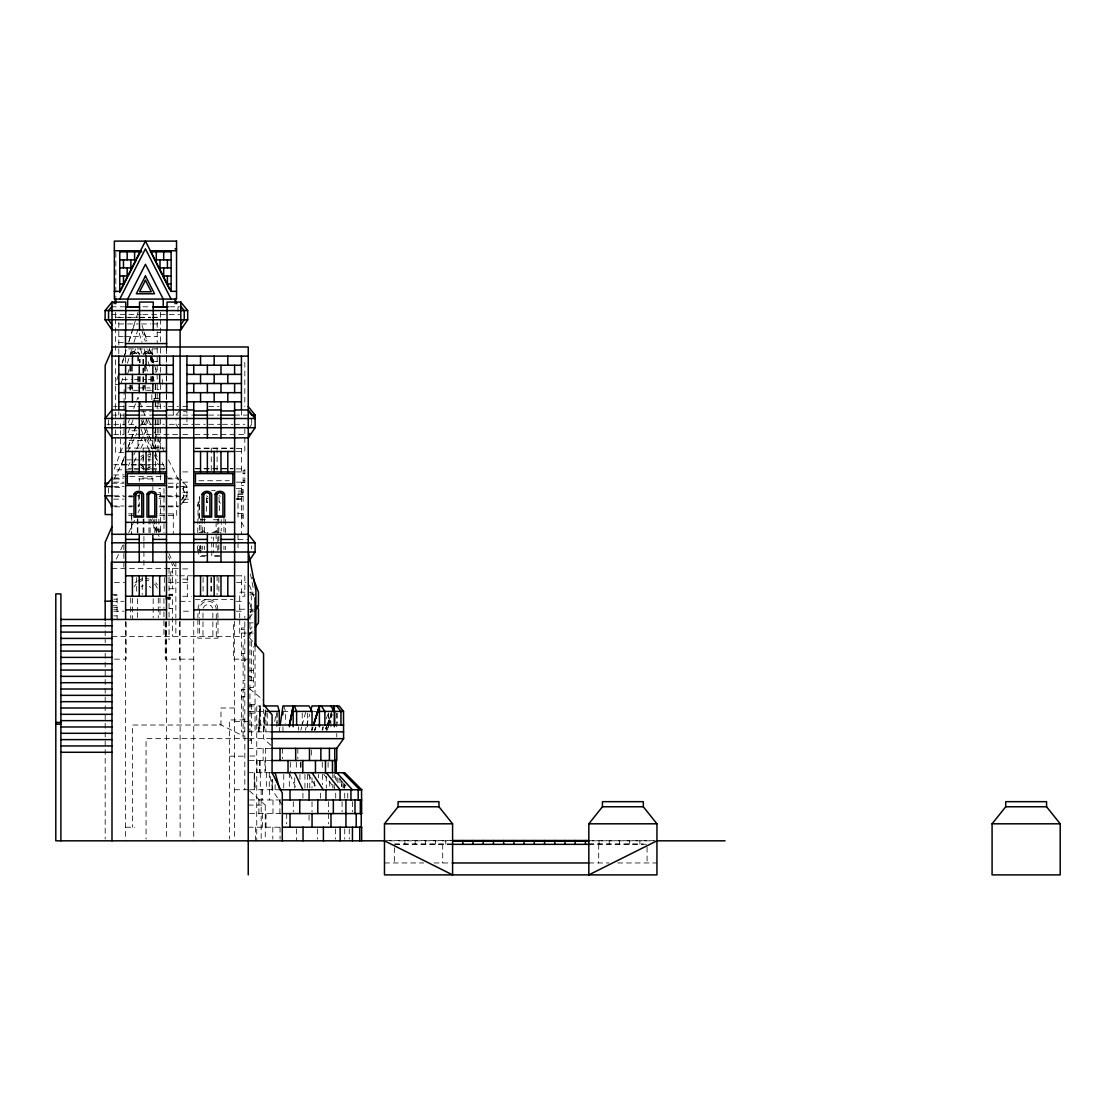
<?xml version="1.0" encoding="UTF-8"?>
<svg xmlns="http://www.w3.org/2000/svg" width="1116" height="1116" viewBox="0 0 1116 1116"><rect width="100%" height="100%" fill="white"/><g stroke="black" fill="none" stroke-linecap="round" stroke-linejoin="round"><path stroke-width="0.75" stroke-dasharray="5 3.75" d="M120.5 452.65L120.584 430.511M120.584 428.809L120.612 420.3M120.626 418.584L120.64 411.776M123.974 433.998L124.016 420.355M124.029 418.64L124.057 411.818M124.057 410.116L124.071 404.996M124.085 403.295L124.141 387.936M258.745 731.845L259.889 708.255L258.94 731.845M258.452 731.845L259.791 705.94L259.791 731.845M263.85 731.845L265.343 712.845M263.376 731.845L265.343 709.943L263.557 731.845M274.801 721.48L275.973 712.845M279.181 731.845L279.879 726.99M300.804 730.227L301.683 726.99M302.115 725.358L305.617 712.413M305.282 730.227L306.175 726.99M306.621 725.358L309.774 714.031M312.968 727.13L311.852 730.296L312.731 726.99M118.31 375.213L115.394 384.532L119.398 384.532M122.062 363.202L126.694 348.429M128.661 342.138L135.943 318.897M137.993 312.327L136.445 317.697L125.215 317.697M122.425 362.505L123.457 359.199M123.974 357.538L126.568 349.28M129.121 341.105L132.051 331.745M132.539 330.183L134.492 323.947M121.142 383.248L123.346 376.204M127.391 363.3L131.939 348.778M133.962 342.333L137.993 329.429L142.039 342.333M127.475 374.418L129.986 366.425M133.99 353.619L135.496 348.82M315.912 726.99L314.824 730.227L315.702 727.213M182.578 498.726L183.554 495.825M182.578 499.577L183.554 496.676L183.554 486.618L180.108 483.214M314.572 730.269L315.633 727.13M322.078 730.227L323.249 726.99M326.207 718.885L328.578 712.413M128.242 422.811L129.456 419.616M133.725 408.442L137.993 397.254L148.833 425.642M114.223 469.083L124.378 442.48M128.089 432.757L133.167 419.449M124.42 456.667L121.365 464.94L129.679 464.94M128.103 447.042L136.682 424.54L128.228 446.93M121.365 464.94L123.29 459.876L132.497 459.876M327.518 723.977L325.063 730.296L326.263 726.99M328.118 722.401L331.703 712.971M326.876 725.358L331.843 712.413M327.379 726.99L326.109 730.227L328.495 723.977M328.006 725.358L332.163 714.603L329.108 722.401M327.127 730.227L328.411 726.99M329.039 725.358L332.233 717.267M116.357 559.074L119.984 551.332M120.709 549.783L122.886 545.138M128.689 532.75L135.329 518.577M138.119 512.621L139.626 509.412M113.706 479.81L124.42 458.369M127.782 451.645L136.947 433.301M140.644 425.935L143.769 419.658M128.396 465.651L129.93 462.582M133.767 454.896L136.068 450.292M136.836 448.758L142.988 436.468M143.755 434.933L146.056 430.33L148.358 434.933M133.864 462.317L136.905 456.221M140.728 448.604L145.289 439.467M198.983 532.89L203.517 530.811L208.05 532.89M211.984 532.89L216.532 530.811L221.066 532.89M180.973 500.484L183.554 496.676L187 496.676L187 486.618L181.099 479.322M180.973 504.711L187 495.825L180.108 495.825M182.689 503.023L187 496.676M249.091 428.112L251.672 424.303M250.137 612.531L252.035 610.006M249.259 618.083L252.314 613.995M250.137 629.563L252.035 627.039M249.259 635.116L252.314 631.028M175.993 415.096L179.439 410.827M199.429 502.033L197.964 504.265A5.343 5.343 0 0 0 197.588 506.204M199.485 496.453L198.746 520.809M200.824 532.89L203.517 531.886L206.209 532.89M213.84 532.89L216.532 531.886L219.21 532.89M154.901 372.046L156.533 371.963L155.11 367.429M111.391 306.802L127.67 306.802M142.904 306.802L151.371 306.802M169.73 306.802L179.509 306.802M111.391 314.531L141.216 314.531M142.904 314.531L179.509 314.531M115.394 317.265L123.611 317.265M125.215 317.265L137.993 317.265M139.542 317.265L150.772 317.265M152.376 317.265L160.606 317.265M123.611 317.697L118.798 317.265M139.542 317.697L150.772 317.697M152.376 317.697L157.189 317.265M118.798 323.947L138.398 323.947M141.495 323.947L150.911 323.947M152.487 323.947L159.142 323.947M157.189 332.484L160.606 332.484M118.798 336.418L123.192 336.418M124.657 336.418L142.304 336.418M145.401 336.418L157.189 336.418M118.798 342.654L123.485 342.654M128.563 348.903L146.21 348.903M157.189 348.903L149.307 348.903L150.772 353.577M153.213 361.375L157.189 361.375M122.342 379.426L132.776 379.426M134.52 379.426L146.684 379.426M148.428 379.426L153.645 379.426M127.601 387.936L136.264 387.936M137.993 387.936L150.102 387.936M157.189 389.637L158.891 389.637M138.426 390.293L131.618 390.293L131.618 385.132M151.441 390.293L144.634 390.293L144.634 385.132M158.891 398.51L152.432 398.51L152.432 400.309L158.891 400.309M113.679 406.573L117.054 406.573M118.742 406.573L123.792 406.573M128.912 406.573L164.917 406.573M168.321 406.573L178.434 406.573M182.871 406.573L191.478 406.573M208.678 406.573L218.987 406.573M140.909 411.692L151.204 411.692M183.526 411.692L186.93 411.692L186.93 424.303M111.991 415.096L123.918 415.096M140.658 415.096L152.46 415.096M168.195 415.096L178.407 415.096M182.871 415.096L193.194 415.096M208.678 415.096L219.28 415.096M234.611 415.096L248.24 415.096M106.885 424.303L110.289 424.303M113.679 424.303L125.48 424.303M128.856 424.303L137.282 424.303M140.658 424.303L152.46 424.303M154.148 424.303L164.261 424.303M169.325 424.303L179.439 424.303M182.871 424.303L193.194 424.303M194.909 424.303L205.232 424.303M208.678 424.303L220.717 424.303M222.433 424.303L232.756 424.303M234.472 424.303L244.795 424.303M131.869 430.734L140.142 430.734M113.679 434.445L123.918 434.445M128.856 434.445L178.407 434.445M182.871 434.445L191.478 434.445M194.909 434.445L244.822 434.445M129.01 440.443L145.289 440.443M158.891 447.307L152.432 447.307L152.432 438.602M125.62 448.074L165.029 448.074M195.202 448.074L234.611 448.074M195.439 448.437L232.909 448.437M236.313 448.437L244.822 448.437M236.313 451.478L244.822 451.478L244.822 436.928M123.82 452.65L115.394 452.65L115.394 355.209M134.073 459.876L143.49 459.876L143.49 453.403M148.093 459.876L151.162 459.876M113.706 464.702L151.051 464.702M151.846 464.702L157.356 464.702M158.793 464.702L163.996 464.702L163.996 469.808L113.706 469.808M131.339 464.94L136.333 464.94M137.993 464.94L142.988 464.94M144.648 464.94L151.302 464.94M128.535 468.511L131.465 468.511M134.129 468.511L165.029 468.511M195.202 468.511L233.146 468.511M195.439 468.873L232.812 468.873M236.313 468.873L244.822 468.873L244.822 485.544L241.419 485.544M244.822 470.575L243.121 470.575L243.121 483.842L244.822 483.842M182.717 471.915L190.585 471.915M236.313 471.915L244.822 471.915M243.121 473.616L244.822 473.616M113.734 474.928L124.127 474.928M123.025 476.392L128.145 476.392M129.847 476.392L167.386 476.392M113.706 478.094L123.918 478.094M166.493 478.094L178.407 478.094M114.753 478.945L123.36 478.945M138.83 478.945L152.599 478.945M168.07 478.945L178.393 478.945M198.899 480.731L229.352 480.731M243.121 480.787L244.822 480.787M113.706 482.14L123.918 482.14M182.717 482.14L190.585 482.14M236.313 482.14L244.822 482.14M244.822 482.489L241.419 482.489L241.419 534.299M111.991 483.214L123.918 483.214M168.167 483.214L178.407 483.214M113.706 486.618L123.918 486.618M168.195 486.618L178.407 486.618M180.108 486.618L187 486.618M114.753 487.469L123.36 487.469M168.07 487.469L178.393 487.469M183.554 487.469L187 487.469L183.066 482.6M158.877 488.543L160.606 488.543M236.313 488.668L244.822 488.668M241.419 489.352L243.121 489.352L243.121 518.745L241.419 518.745M243.121 491.054L238.015 491.054L238.015 517.043L243.121 517.043M182.717 492.226L190.585 492.226M158.877 492.728L160.592 492.728L160.648 534.299M241.419 492.853L243.121 492.853M238.015 493.119L243.121 493.105M155.473 494.444L160.592 494.444M238.015 494.569L243.121 494.569M113.706 495.825L123.918 495.825M129.024 495.825L132.427 495.825M134.129 495.825L139.249 495.825M159.686 495.825L164.791 495.825M166.493 495.825L178.407 495.825M114.753 496.676L125.076 496.676M128.521 496.676L131.953 496.676M159.476 496.676L164.638 496.676M168.07 496.676L180.108 496.676M238.015 496.634L243.121 496.606M129.024 496.829L135.845 496.829M159.686 496.829L166.493 496.829M158.877 498.685L160.592 498.685M236.313 498.894L244.822 498.894M113.706 499.159L123.918 499.159M183.526 499.159L190.334 499.159M236.313 499.159L244.822 499.159M182.717 502.437L190.585 502.437M111.991 505.98L123.918 505.98M129.024 505.98L139.249 505.98L139.249 491.347M159.686 505.98L164.791 505.98M168.195 505.98L178.407 505.98M114.753 506.831L123.36 506.831M128.521 506.831L131.953 506.831M159.476 506.831L166.354 506.831M168.07 506.831L178.393 506.831M238.015 513.527L243.121 513.527M128.535 513.862L135.845 513.862M159.686 513.862L165.029 513.862M168.195 513.862L176.705 513.862M241.419 515.243L243.121 515.243M128.689 515.564L136.347 515.564M159.686 515.564L164.791 515.564M168.195 515.564L176.705 515.564L176.705 483.214M200.448 519.735L206.586 519.735M213.463 519.735L219.587 519.735M160.592 530.03L153.771 530.03L153.771 524.827M158.877 531.732L160.592 531.732M238.015 539.405L248.24 539.405M206.586 555.489L200.448 555.489L200.448 550.495M219.587 555.489L213.463 555.489L213.463 550.495M205.107 556.563L198.746 556.563L198.746 545.18M219.699 556.563L211.761 556.563L211.761 537.061M111.991 568.351L179.257 568.351M182.717 568.895L190.585 568.895M172.45 571.769L170.748 571.769L170.748 585.384L172.45 585.384M168.111 575.8L177.821 575.8M179.439 575.8L193.626 575.8M236.313 575.8L244.822 575.8L244.822 596.237L241.419 596.237L241.419 575.8M182.717 579.106L190.585 579.106M114.46 582.482L124.587 582.482M168.418 582.482L178.546 582.482M182.717 582.482L190.585 582.482M236.536 582.482L245.98 582.482M169.046 588.788L175.854 588.788M244.822 592.191L239.717 592.191L239.717 617.748M249.942 592.191L253.346 592.191M169.046 594.242L172.45 594.242L172.45 636.469M111.991 594.41L117.11 594.41L117.11 619.45M169.046 594.786L172.45 594.786M249.747 594.828L255.829 594.828L249.747 592.722M113.706 595.609L117.11 595.609M169.046 595.679L172.45 595.679M182.592 596.237L191.38 596.237M165.642 597.646L172.45 597.646M165.642 598.19L172.45 598.19M113.706 599.18L117.11 599.18M165.642 599.097L172.45 599.097M195.3 599.641L232.951 599.641M111.991 601.315L123.918 601.315M180.108 601.315L190.334 601.315M236.313 601.315L244.822 601.315M111.991 605.737L117.11 605.737M113.706 607.523L117.11 607.523M239.717 609.224L244.822 609.224M249.942 609.224L253.346 609.224M113.706 609.308L117.11 609.308M113.706 611.205L123.918 611.205M183.526 611.205L190.334 611.205M236.313 611.205L244.822 611.205M249.747 611.861L252.788 611.861M113.706 615.865L117.11 615.865M248.24 622.854L253.346 622.854M244.822 627.959L241.419 627.959L241.419 660.309L246.524 660.309M241.419 629.661L244.822 629.661M241.419 633.065L246.524 633.065M248.24 633.065L253.346 633.065M111.991 636.469L244.822 636.469M241.419 653.502L244.822 653.502M114.46 659.151L126.164 659.151L126.164 621.682M193.738 659.151L165.266 659.151L165.266 622.561M247.557 659.151L233.384 659.151L233.384 622.561M249.942 670.535L253.346 670.535M244.822 680.481L243.121 680.481L243.121 702.285L244.822 702.285M249.942 680.746L253.346 680.746M249.942 687.568L253.346 687.568L253.346 646.694M244.822 689.66L241.419 689.66L241.419 731.845L244.822 731.845M241.419 689.814L244.822 689.814M241.419 696.9L244.822 696.9M249.942 704.601L256.75 704.601L256.75 840.822M249.091 705.94L260.516 705.94M234.611 708.004L220.982 708.004L220.982 725.023L132.427 725.023L132.427 827.207M249.091 711.408L265.664 711.408M282.822 711.408L290.411 711.408M313.373 711.408L316.805 711.408M249.942 713.124L256.75 713.124M244.822 719.932L229.505 719.932L229.505 839.106M234.611 721.62L248.24 721.62M248.24 725.023L271.439 725.023M248.24 731.845L271.09 731.845M248.24 738.653L146.056 738.653L146.056 839.092M249.091 738.653L269.933 738.653M248.24 740.229L251.644 740.229L249.37 739.085M248.24 748.348L271.09 748.348M249.942 756.076L256.75 755.951M229.505 756.188L244.822 756.188M249.091 760.526L271.69 760.526M248.24 772.704L271.09 772.704M234.611 789.737L248.24 789.737M249.663 789.737L281.609 789.737M249.663 799.963L283.311 799.963M248.24 805.068L265.259 805.068L265.259 839.12M249.663 813.578L283.311 813.578M125.62 827.207L134.701 827.207M248.24 827.207L283.311 827.207M386.178 840.627L452.594 840.627M588.83 840.725L656.947 840.725M389.582 840.822L450.878 840.822M592.233 840.822L653.53 840.822M394.687 844.031L452.594 844.031M588.83 844.031L643.318 844.031M394.687 844.24L452.594 844.24M588.83 844.128L647.071 844.24L647.071 862.961M384.476 862.961L423.703 862.961M434.068 862.961L452.594 862.961M588.83 862.961L609.071 862.961M617.706 862.961L656.947 862.961M249.747 609.755L255.829 611.861M219.085 495.518L220.382 496.299M248.24 675.64L251.644 677.342M219.294 724.047L243.121 735.96M206.558 495.741L207.827 496.773M249.51 688.628L263.557 700.332M270.853 745.223L263.557 738.653L263.557 709.051M249.454 790.839L265.259 805.068M219.001 496.927L219.587 513.067M218.959 501.628L220.396 503.344M249.328 637.696L252.607 641.337M339.627 778.787L342.877 782.442M343.965 783.655L346.127 786.096M323.598 774.03L334.702 788.426M178.574 428.112L175.993 424.303L175.993 419.7M282.292 805.068L272.081 789.737L272.081 779.317M308.239 774.127L316.944 788.315M241.419 522.037L245.199 528.845M148.344 419.658L150.702 424.387M154.51 431.99L164.331 451.645M168.474 459.931L178.574 480.117M182.606 488.208L187.181 497.345M149.126 436.468L155.277 448.758M162.183 462.582L164.484 467.185M146.824 439.467L151.385 448.604M155.194 456.221L157.482 460.796M152.557 518.647L159.351 533.155M168.962 553.662L175.854 568.351M151.065 519.47L159.016 536.433M168.404 556.466L169.772 559.367M171.669 563.427L172.743 565.728M289.993 774.295L295.391 786.947M142.82 419.435L157.788 458.676M141.23 420.062L152.585 449.804M154.552 454.951L158.263 464.702M141.118 429.311L148.372 448.548M149.042 450.069L150.841 455.021M249.44 585.189L253.639 596.404M206.488 497.583L206.586 513.067M142.095 325.44L147.27 341.928M149.293 348.401L157.007 373.037M143.936 331.745L146.866 341.105M152.236 358.264L154.636 365.922M141.844 330.322L145.303 341.356M147.772 349.238L151.72 361.849M144.048 348.778L145.568 353.619M148.093 361.682L150.618 369.745M152.641 376.204L154.845 383.248M140.504 348.82L141.997 353.619M146.001 366.425L148.01 372.814M283.869 705.94L285.487 711.408L285.487 723.321M249.593 602.291L251.295 609.852L251.295 596.237M273.001 789.737L269.277 772.704L269.277 789.737M250.5 574.015L251.798 580.78M252.132 582.468L253.095 587.546M260.042 705.94L260.684 711.408M254.295 772.704L254.295 789.737L254.267 772.704L255.341 789.737M639.914 840.627L639.914 844.226M629.689 840.627L629.689 844.226M619.478 840.627L619.478 844.226M609.252 840.627L609.252 844.226M599.041 840.627L599.041 844.226M598.706 844.24L598.706 862.961M445.772 840.627L445.772 844.24M442.717 844.24L442.717 862.961M435.561 840.627L435.561 844.24M425.335 840.627L425.335 844.24M415.124 840.627L415.124 844.24M404.899 840.627L404.899 844.24M394.353 847.644L394.353 862.961M352.377 801.665L352.377 811.876M349.266 828.909L349.266 839.12M347.718 793.141L347.718 798.261M344.732 784.632L344.732 788.035M344.732 793.141L344.732 798.261M344.732 828.909L344.732 839.12M344.537 784.632L344.537 788.035M343.965 784.632L343.965 788.035M343.003 782.93L343.017 788.035M342.082 801.665L342.082 811.876M340.003 777.824L340.003 784.632M337.953 777.824L337.953 782.93M337.241 713.11L337.241 723.321M336.683 713.11L336.781 730.143M336.781 733.547L336.781 736.951M336.781 777.824L336.781 781.228M335.707 793.141L335.707 798.261M335.539 776.122L335.539 779.526M335.553 828.909L335.553 839.12M334.2 774.42L334.2 777.824M334.2 784.632L334.2 788.035M332.791 774.42L332.791 777.824M332.791 784.632L332.791 788.035M330.908 713.11L330.936 730.143M329.708 781.228L329.708 788.035M328.467 713.11L328.648 723.321M328.467 801.665L328.467 811.876M328.509 813.578L328.509 823.803M328.411 713.11L328.411 730.143M328.104 762.27L328.104 769.231M326.277 776.122L326.291 788.035M322.915 726.725L322.915 730.143M322.58 774.42L322.58 784.632M322.273 762.27L322.273 769.231M320.599 793.141L320.599 798.261M318.576 774.42L318.576 777.824M317.642 828.909L317.642 839.12M314.293 781.228L314.293 788.035M312.02 726.725L312.02 730.143M312.02 777.824L312.02 788.035M312.02 801.665L312.02 811.876M311.308 750.078L311.308 758.782M309.746 774.42L309.746 788.035M309.062 815.28L309.062 823.803M307.36 713.11L307.36 730.143M307.374 774.42L307.374 788.035M304.947 774.42L304.947 788.035M302.924 793.141L302.924 798.261M302.227 713.11L302.227 723.321M300.971 762.27L300.971 769.231M300.692 762.27L300.692 769.231M299.939 774.42L299.939 779.526M298.391 726.725L298.391 730.143M297.832 748.348L297.832 758.782M296.396 828.909L296.396 840.822M296.326 762.27L296.326 769.231M294.722 777.824L294.694 788.035M293.299 801.665L293.299 811.876M290.313 762.27L290.313 772.704M289.323 772.704L289.323 788.035M286.686 813.578L286.686 823.803M283.757 774.42L283.757 788.035M282.962 726.725L282.962 731.845M282.418 748.348L282.418 758.782M279.893 799.963L279.893 813.578M280.06 827.207L280.06 839.12M277.061 711.408L277.061 723.321M276.921 713.11L276.921 730.143M275.136 784.632L275.136 789.737M272.988 799.963L272.988 813.578M272.82 827.207L272.82 839.12M272.234 779.526L272.234 789.737M269.5 789.737L269.5 799.963M267.24 713.11L267.24 725.023M266.319 772.704L266.319 789.737M265.999 813.578L265.999 827.207M265.887 711.408L265.887 731.845M265.664 748.348L265.664 772.704M264.938 760.526L264.938 772.704M263.139 748.348L263.139 760.526M262.469 789.737L262.469 799.963M262.469 813.578L262.469 827.207M261.172 789.737L261.172 840.822M260.586 711.408L260.586 725.023M260.321 772.704L260.321 789.737M260.181 760.526L260.181 772.704M259.582 711.408L259.582 725.023M259.442 760.526L259.442 772.704M258.912 799.963L258.912 813.578M256.987 760.526L256.987 772.704M255.536 827.207L255.536 840.822M255.048 646.471L255.048 731.845M251.672 418.5L251.672 427.707M251.672 545.877L251.672 548.946M251.644 641.56L251.644 680.746M251.644 704.433L251.644 743.633M249.942 614.567L249.942 647.587M249.942 649.638L249.942 682.657M249.942 685.029L249.942 731.845M244.822 362.212L244.822 406.573M244.822 428.711L244.822 435.282M244.822 616.283L244.822 618.069M244.822 621.849L244.822 789.737M243.121 644.992L243.121 675.64M243.121 706.163L243.121 738.527M241.419 410.953L241.419 415.096M241.419 448.437L241.419 471.915M239.717 619.45L239.717 636.469M238.015 534.299L238.015 541.107M238.015 542.808L238.015 549.63M234.611 621.403L234.611 839.12M225.655 519.359L225.655 532.82M225.655 546.282L225.655 549.644M223.953 518.256L223.953 532.179M223.953 546.101L223.953 549.588M221.219 519.456L221.219 531.063M218.848 518.494L218.848 549.602M218.848 577.502L218.848 594.535M217.815 519.484L217.815 551.22M217.983 617.832L217.648 606.867A10.058 10.058 0 0 0 210.533 599.752L205.33 599.752A10.058 10.058 0 0 0 198.216 606.867L197.881 617.832M217.983 619.533L217.983 638.185L197.881 638.185L197.881 619.533M217.09 448.074L217.09 470.213M217.09 575.8L217.09 594.535M216.281 636.469L216.281 609.476A8.342 8.342 0 0 0 207.925 601.133A8.342 8.342 0 0 0 199.583 609.476L199.583 617.915M216.113 521.828L216.113 532.206M216.113 533.922L216.113 540.841M216.113 542.571L216.113 549.49M213.463 537.159L213.463 540.493M213.463 542.153L213.463 548.821M212.863 613.047L212.863 636.469M211.259 448.074L211.259 471.915M211.259 577.502L211.259 594.535M210.966 577.502L210.966 596.237M204.549 518.494L204.549 532.318M204.549 546.143L204.549 549.602M203.084 577.502L203.084 596.237M202.986 613.047L202.986 636.469M202.707 518.368L202.707 532.206M202.707 546.031L202.707 549.49M200.992 518.354L200.992 523.543M200.992 525.273L200.992 532.192M200.992 546.031L200.992 551.22M200.448 545.487L200.448 548.821M199.429 504.32L199.429 523.474M199.429 525.217L199.429 532.179M199.429 546.101L199.429 551.332M199.583 619.603L199.583 636.469M197.727 532.82L198.188 500.707A13.978 13.978 0 0 1 199.597 497.331M197.588 546.031L197.727 551.332M193.738 621.403L193.738 840.822M187.321 575.8L187.321 596.237M180.108 621.431L180.108 839.092M179.439 621.682L179.564 659.151M178.016 306.802L178.016 311.448M175.854 561.543L175.854 617.748M175.854 619.45L175.854 636.469M173.301 410.953L173.301 415.096M173.301 513.862L173.301 534.299M172.45 568.351L172.45 588.788M169.046 568.351L169.046 639.886M166.633 345.262L166.633 353.786M166.633 355.39L166.633 362.295M166.633 375.925L166.633 381.03M166.633 394.213L166.633 400.393M166.493 348.638L166.493 362.295M166.493 375.925L166.493 381.03M166.493 394.213L166.493 400.393M166.493 621.431L166.493 839.092M165.949 622.561L165.949 659.151M165.642 621.696L165.642 636.469M164.345 577.502L164.345 594.535M163.996 488.543L163.996 532.82M163.94 598.413L163.94 608.541M163.94 611.833L163.94 636.469M162.308 379.426L162.308 384.532M160.606 312.327L160.606 317.488M160.606 319.204L160.606 341.552M160.606 348.122L160.606 355.083M160.606 367.248L160.606 372.493M160.606 384.532L160.606 389.763M160.606 403.699L160.606 408.93M160.606 419.309L160.606 449.023M160.606 474.928L160.606 481.735M159.993 598.05L159.993 607.927M159.993 609.573L159.993 617.804M158.891 400.198L158.891 409.014M158.891 419.379L158.891 450.711M158.877 519.205L158.877 536.224M158.291 598.134L158.291 617.804M157.189 322.398L157.189 330.936M157.189 331.745L157.189 342.654M157.189 348.025L157.189 381.421M157.189 384.532L157.189 403.657M157.189 404.913L157.189 408.875M157.189 419.309L157.189 452.343M156.268 518.968L156.268 534.299M155.487 384.532L155.487 399.863M155.487 401.565L155.487 408.372M155.487 420.3L155.487 425.405M155.487 427.107L155.487 449.246M155.487 452.65L155.487 473.337M155.25 384.532L155.25 400.1M155.25 401.83L155.25 408.749M155.25 419.142L155.25 434.71M155.25 436.44L155.25 448.548M154.817 518.968L154.817 534.299M154.134 398.51L154.134 400.309M154.134 438.602L154.134 447.307M153.143 359.296L153.143 362.742M153.143 376.51L153.143 381.672M153.185 598.734L153.185 617.72M152.864 481.512L152.864 478.094L139.249 478.094L139.249 481.512M152.864 486.618L152.864 489.687M152.46 359.296L152.46 362.742M152.46 376.51L152.46 381.672M152.083 349.266L152.083 362.644M151.846 394.687L151.846 399.765M151.441 355.892L151.441 362.77M151.441 376.524L151.441 381.686M150.758 355.892L150.758 362.77M150.758 376.524L150.758 381.686M150.144 518.968L150.144 534.299M148.972 448.074L148.972 468.511M148.972 518.968L148.972 532.597M146.056 420.174L146.056 425.252M145.303 366.201L145.303 373.093M145.303 385.132L145.303 390.293M144.634 366.201L144.634 373.093M143.922 518.968L143.922 541.107M143.922 542.808L143.922 568.351M143.601 359.296L143.601 390.265M143.141 448.074L143.141 468.511M143.141 518.968L143.141 532.597M142.918 359.296L142.918 390.265M142.22 575.8L142.22 594.535M140.128 359.296L140.128 362.742M140.128 376.51L140.128 381.672M139.444 359.296L139.444 362.742M139.444 376.51L139.444 381.672M139.249 484.832L139.249 489.715M138.83 495.448L138.83 506.831M138.426 355.892L138.426 362.77M138.426 376.524L138.426 381.686M137.993 440.443L137.993 448.548M137.882 518.968L137.882 534.299M137.742 355.892L137.742 362.77M137.742 376.524L137.742 381.686M137.519 598.734L137.519 610.815M137.519 612.545L137.519 617.72M137.296 518.968L137.296 532.597M136.682 577.502L136.682 594.535M132.302 366.201L132.302 373.093M132.302 385.132L132.302 390.293M132.413 598.134L132.413 619.45M131.758 515.564L131.758 534.299M131.618 366.201L131.618 373.093M131.465 513.862L131.465 534.299M130.6 366.188L130.6 373.065M130.6 385.104L130.6 390.265M130.712 598.05L130.712 617.804M129.916 366.188L129.916 373.065M129.916 385.104L129.916 390.265M125.48 348.638L125.62 363.035M125.48 376.971L125.62 380.709M125.62 394.213L125.48 400.393M125.62 621.431L125.62 840.822M123.862 544.734L123.862 568.351M118.798 322.398L118.798 354.86M118.812 411.692L118.812 415.096M115.827 252.3L115.827 297.344M115.394 312.327L115.394 317.488M115.394 318.995L115.394 353.591M108.559 420.035L108.559 426.173M108.559 488.152L108.559 494.29M105.183 622.017L105.183 642.858M105.183 653.279L105.183 839.092M130.154 354.414A4.757 4.757 0 0 1 139.207 354.414M143.169 354.414A4.757 4.757 0 0 1 152.222 354.414M145.01 354.414A3.069 3.069 0 0 1 150.381 354.414M131.995 354.414A3.069 3.069 0 0 1 137.366 354.414M206.474 498.699A16.559 16.559 0 0 1 207.925 498.503M207.757 502.033A8.244 8.244 0 0 0 206.6 502.34A8.244 8.244 0 0 1 207.771 502.074M206.334 501.126A11.23 11.23 0 0 1 207.841 500.805M130.837 354.414A4.757 4.757 0 0 1 139.891 354.414M143.852 354.414A4.757 4.757 0 0 1 152.906 354.414M132.678 354.414A3.069 3.069 0 0 1 138.049 354.414M145.694 354.414A3.069 3.069 0 0 1 151.065 354.414M203.182 608.206A4.91 4.91 0 0 1 212.668 608.206M150.813 468.636A7.84 7.84 0 0 1 148.051 469.655M143.713 469.139A7.84 7.84 0 0 1 140.937 467.144M140.853 456.793A7.84 7.84 0 0 1 143.601 454.756M147.94 454.184A7.84 7.84 0 0 1 150.716 455.147M150.562 466.739A6.124 6.124 0 0 1 147.772 467.967M143.699 467.227A6.124 6.124 0 0 1 140.895 463.684M140.867 460.252A6.124 6.124 0 0 1 143.615 456.667M147.689 455.858A6.124 6.124 0 0 1 150.786 457.295M211.691 490.343A13.978 13.978 0 0 1 215.318 490.817M206.669 499.298A7.114 7.114 0 0 1 208.148 498.168M134.98 582.859A14.661 14.661 0 0 1 136.947 581.213M138.021 580.529A14.661 14.661 0 0 1 144.076 578.618M145.359 578.562A14.661 14.661 0 0 1 149.153 579.065M155.724 582.859A14.661 14.661 0 0 1 157.37 584.812M141.453 586.472A7.784 7.784 0 0 1 143.336 585.691M149.251 586.472A7.784 7.784 0 0 1 150.855 587.714M134.143 586.751A12.946 12.946 0 0 1 136.194 584.073M138.886 582.008A12.946 12.946 0 0 1 141.997 580.725M145.359 580.278A12.946 12.946 0 0 1 148.707 580.725M154.51 584.073A12.946 12.946 0 0 1 157.858 589.876M172.45 608.499L169.046 608.499L172.45 608.541M341.691 786.334L341.691 781.228L341.691 786.334"/><path stroke-width="1.5" d="M280.116 725.358L282.962 705.94L309.034 705.94L312.034 711.408L312.034 725.023M289.379 726.781L292.908 708.255L289.714 724.117M289.281 725.358L293.173 705.94L293.173 726.725M310.666 710.794L312.02 705.94L330.643 705.94L334.647 711.408L334.633 725.023M313.457 725.553L318.813 708.255L313.777 724.117M313.247 725.358L319.413 705.94L319.413 726.725M181.782 327.044L180.792 329.945L111.991 329.945L105.113 319.79L105.113 310.583L111.991 302.073L125.759 302.073L125.759 329.945M248.24 406.573L255.118 415.096L255.118 427.707L105.113 427.707L111.991 437.863L248.24 437.863L249.705 433.51M114.055 303.719L115.827 299.074L115.827 303.719M332.47 710.794L334.34 705.94L334.34 726.725M111.991 349.699L105.183 365.323L105.183 514.56L111.991 514.56M111.991 526.585L105.183 542.195L105.183 620.287M127.503 277.284L119.775 292.42L119.775 250.751M137.087 258.521L139.835 253.165M119.775 299.074L145.443 248.84L171.111 299.074M180.792 324.868L184.238 319.79L184.238 310.583L180.792 306.328M180.792 302.073L187.683 310.583L187.683 319.79L180.792 329.945L180.792 302.073L167.037 302.073L167.037 329.945M248.24 437.863L255.118 427.707M111.991 534.299L248.24 534.299L255.118 542.808L255.118 552.015L248.24 562.171L111.991 562.171M271.69 760.526L336.781 760.526L336.781 748.348L343.616 738.653L271.062 738.653M255.383 609.908L258.452 605.821L258.452 592.191L253.039 577.767M255.383 626.941L258.452 622.854L258.452 609.224L257.252 606.016M725.065 840.822L656.947 840.822L588.83 874.888L588.83 823.803L602.445 806.77L602.445 801.665L643.318 801.665L643.318 806.77L656.947 823.803L656.947 874.888L384.476 874.888L384.476 823.803L398.091 806.77L398.091 801.665L438.965 801.665L438.965 806.77L452.594 823.803L452.594 874.888L384.476 840.822L55.8 840.822L55.8 593.907L60.906 593.907L60.906 840.822M992.082 823.803L1005.711 806.77L1005.711 801.665L1046.571 801.665L1046.571 806.77L1060.2 823.803L1060.2 874.888L992.082 874.888L992.082 823.803L1060.2 823.803M111.991 306.328L108.559 310.583L108.559 319.79L111.991 324.868M111.991 478.094L105.113 486.618L111.991 486.618M175.059 248.84L176.537 248.84M114.348 250.751L140.518 250.751L141.746 251.825M176.537 250.751L150.367 250.751L158.584 267.91L171.111 267.91M119.775 251.825L140.518 251.825L140.518 250.751M150.367 251.825L171.111 251.825M119.775 259.875L136.403 259.875L128.201 275.945L119.775 275.945M154.482 259.875L171.111 259.875M119.775 267.91L132.302 267.91M171.111 275.945L162.699 275.945L169.674 289.602M119.775 283.98L124.085 283.98M166.8 283.98L171.111 283.98M114.348 291.346L119.775 291.346L145.443 241.112L171.111 291.346L176.537 291.346M139.514 306.802L127.67 306.802L127.67 299.074L145.443 264.297L163.215 299.074L163.215 306.802M153.059 306.802L168.293 306.802M125.759 307.179L139.514 307.179M153.283 307.179L167.037 307.179M105.113 310.583L187.683 310.583M105.113 319.79L187.683 319.79M125.48 343.561L166.633 343.561M111.991 346.978L248.24 346.978L248.24 874.888M111.991 356.116L248.24 356.116M118.812 365.253L173.301 365.253M186.93 365.253L241.419 365.253M118.812 374.39L173.301 374.39M186.93 374.39L241.419 374.39M118.812 383.527L173.301 383.527M186.93 383.527L241.419 383.527M118.812 392.665L173.301 392.665M186.93 392.665L241.419 392.665M118.812 401.802L173.301 401.802M186.93 401.802L241.419 401.802M125.62 409.977L111.991 409.977L105.113 418.5L255.118 418.5L248.24 409.977L234.611 409.977M139.249 409.977L152.864 409.977M166.493 409.977L193.738 409.977M207.367 409.977L220.982 409.977M125.62 410.953L139.249 410.953M152.864 410.953L166.493 410.953M193.738 410.953L207.367 410.953M220.982 410.953L234.611 410.953M125.62 415.096L139.249 415.096M152.864 415.096L166.493 415.096M193.738 415.096L207.367 415.096M220.982 415.096L234.611 415.096M255.118 415.096L251.672 415.096L248.24 410.827M125.62 451.478L166.493 451.478M193.738 451.478L234.611 451.478M125.62 471.915L166.493 471.915M193.738 471.915L234.611 471.915M105.183 483.214L108.587 483.214M125.62 485.544L166.493 485.544M193.738 485.544L234.611 485.544M111.991 495.825L105.113 495.825L111.991 505.98M125.62 522.372L166.493 522.372M193.738 522.372L234.611 522.372M125.62 539.405L139.249 539.405M152.864 539.405L166.493 539.405M193.738 539.405L207.367 539.405M220.982 539.405L234.611 539.405M111.991 542.808L255.118 542.808M111.991 552.015L255.118 552.015M125.62 575.8L166.493 575.8M193.738 575.8L234.611 575.8M125.62 596.237L166.493 596.237M193.738 596.237L234.611 596.237M105.183 601.175L111.991 601.175M125.62 609.852L166.493 609.852M193.738 609.852L234.611 609.852M60.906 619.45L248.24 619.45M60.906 625.769L111.991 625.769M60.906 632.102L111.991 632.102M60.906 638.422L111.991 638.422M60.906 644.741L111.991 644.741M60.906 651.074L111.991 651.074M60.906 657.394L111.991 657.394M60.906 663.727L111.991 663.727M60.906 670.046L111.991 670.046M60.906 676.366L111.991 676.366M60.906 682.699L111.991 682.699M60.906 689.018L111.991 689.018M60.906 695.352L111.991 695.352M60.906 701.671L111.991 701.671M263.334 705.94L277.758 705.94L279.279 711.408L279.265 725.023M330.936 705.94L339.152 705.94L343.519 711.408L343.602 738.653M60.906 708.004L111.991 708.004M266.668 711.408L279.279 711.408M282.962 711.408L282.822 714.812M293.159 711.408L312.034 711.408M319.413 711.408L343.505 711.408M60.906 714.324L111.991 714.324M60.906 720.643L111.991 720.643M55.8 722.443L60.906 722.443M55.8 724.144L60.906 724.144M271.062 725.023L343.602 725.023M60.906 726.976L111.991 726.976M271.062 731.845L343.602 731.845M60.906 733.296L111.991 733.296M60.906 739.629L111.991 739.629M60.906 745.948L111.991 745.948M272.109 748.348L336.781 748.348M60.906 752.282L111.991 752.282M271.69 772.704L344.732 772.704L361.696 789.737M361.765 789.737L279.865 789.737L275.136 772.704M283.311 799.963L361.765 799.963M398.091 806.77L438.965 806.77M602.445 806.77L643.318 806.77M1005.711 806.77L1046.571 806.77M283.311 813.578L361.765 813.578M384.476 823.803L452.594 823.803M588.83 823.803L656.947 823.803M283.311 827.207L361.765 827.207M452.594 840.529L588.83 840.529M452.594 840.725L588.83 840.725M452.594 840.934L588.83 840.822M452.594 844.338L588.83 844.338M452.594 862.961L588.83 862.961M343.003 772.704L359.743 789.737M336.781 772.704L352.405 789.737M254.797 643.779L263.557 653.502L263.557 705.563M263.557 704.587L272.081 714.812L272.081 772.704L282.292 793.141L282.292 840.822M326.277 772.704L340.059 789.737L340.087 799.963M336.683 705.94L340.966 711.408L340.924 725.023M312.02 772.704L323.291 789.737M321.324 705.94L324.896 711.408L324.882 725.023M159.267 269.249L162.015 274.606M294.694 772.704L302.896 789.737M294.345 705.94L296.633 711.408L296.619 725.023M176.83 303.719L175.059 299.074L175.059 303.719M111.014 327.044L111.991 329.945M248.24 551.332L255.899 590.49L255.899 644.992M585.412 840.529L585.412 844.338M575.2 840.529L575.2 844.338M564.989 840.529L564.989 844.338M554.764 840.529L554.764 844.338M544.552 840.529L544.552 844.338M534.327 840.529L534.327 844.338M524.115 840.529L524.115 844.338M513.89 840.529L513.89 844.338M503.679 840.529L503.679 844.338M493.453 840.529L493.453 844.338M483.242 840.529L483.242 844.338M473.017 840.529L473.017 844.338M462.805 840.529L462.805 844.338M361.542 789.737L361.654 813.578M361.64 827.207L361.64 840.822M361.263 813.578L361.263 827.207M360.315 799.963L360.315 813.578M359.729 827.207L359.729 840.822M358.194 789.737L358.194 799.963M356.213 813.578L356.213 827.207M355 799.963L355 813.578M352.447 827.207L352.447 840.822M350.954 789.737L350.954 799.963M345.904 799.963L345.96 827.207M340.143 827.207L340.143 840.822M336.167 760.526L336.167 772.704M335.972 760.526L335.972 772.704M335.051 760.526L335.051 772.704M334.786 748.348L334.786 760.526M333.349 799.963L333.349 813.578M332.47 760.526L332.47 772.704M330.992 813.578L330.992 827.207M329.415 748.348L329.415 760.526M325.956 789.737L325.956 799.963M325.481 760.526L325.481 772.704M323.403 827.207L323.403 840.822M320.864 748.348L320.864 760.526M317.781 799.963L317.781 813.578M315.465 760.526L315.465 772.704M312.048 813.578L312.048 827.207M309.467 748.348L309.467 760.526M309.062 789.737L309.062 799.963M303.05 827.207L303.05 840.822M302.813 760.526L302.813 772.704M299.744 799.963L299.744 813.578M295.67 748.348L295.67 760.526M290.021 789.737L290.021 799.963M290.021 813.578L290.021 827.207M288.026 760.526L288.026 772.704M280.032 748.348L280.032 760.526M255.048 597.702L255.048 646.471M241.419 356.116L241.419 409.419M234.611 365.253L234.611 374.39M234.611 383.527L234.611 392.665M234.611 401.802L234.611 619.45M227.804 356.116L227.804 365.253M227.804 374.39L227.804 383.527M227.804 392.665L227.804 401.802M227.804 451.478L227.804 471.915M227.804 575.8L227.804 596.237M220.982 365.253L220.982 374.39M220.982 383.527L220.982 392.665M220.982 401.802L220.982 437.863M220.982 451.478L220.982 471.915M220.982 534.299L220.982 562.171M220.982 575.8L220.982 596.237M214.174 356.116L214.174 365.253M214.174 374.39L214.174 383.527M214.174 392.665L214.174 401.802M214.174 451.478L214.174 471.915M214.174 575.8L214.174 596.237M207.367 365.253L207.367 374.39M207.367 383.527L207.367 392.665M207.367 401.802L207.367 437.863M207.367 451.478L207.367 471.915M207.367 534.299L207.367 562.171M207.367 575.8L207.367 596.237M200.545 356.116L200.545 365.253M200.545 374.39L200.545 383.527M200.545 392.665L200.545 401.802M200.545 451.478L200.545 471.915M200.545 575.8L200.545 596.237M193.738 365.253L193.738 374.39M193.738 383.527L193.738 392.665M193.738 401.802L193.738 619.45M186.93 356.116L186.93 409.419M180.108 329.945L180.108 619.45M173.301 356.116L173.301 409.419M171.111 250.751L171.111 291.346M167.414 259.875L167.414 267.91M167.414 275.945L167.414 283.98M166.633 329.945L166.633 346.978M166.493 365.253L166.493 374.39M166.493 383.527L166.493 392.665M166.493 401.802L166.493 619.45M163.703 251.825L163.703 259.875M163.703 267.91L163.703 275.945M160.007 259.875L160.007 267.91M159.686 356.116L159.686 365.253M159.686 374.39L159.686 383.527M159.686 392.665L159.686 401.802M159.686 451.478L159.686 471.915M159.686 575.8L159.686 596.237M156.296 251.825L156.296 259.875M153.283 329.945L153.283 302.073L139.514 302.073L139.514 329.945M152.864 365.253L152.864 374.39M152.864 383.527L152.864 392.665M152.864 401.802L152.864 437.863M152.864 451.478L152.864 471.915M152.864 534.299L152.864 562.171M152.864 575.8L152.864 596.237M146.056 356.116L146.056 365.253M146.056 374.39L146.056 383.527M146.056 392.665L146.056 401.802M146.056 451.478L146.056 471.915M146.056 575.8L146.056 596.237M139.249 365.253L139.249 374.39M139.249 383.527L139.249 392.665M139.249 401.802L139.249 437.863M139.249 451.478L139.249 471.915M139.249 534.299L139.249 562.171M139.249 575.8L139.249 596.237M134.59 251.825L134.59 259.875M132.427 356.116L132.427 365.253M132.427 374.39L132.427 383.527M132.427 392.665L132.427 401.802M132.427 451.478L132.427 471.915M132.427 575.8L132.427 596.237M130.879 259.875L130.879 267.91M127.182 251.825L127.182 259.875M127.182 267.91L127.182 275.945M125.48 329.945L125.48 347.355M125.62 365.253L125.62 374.39M125.62 383.527L125.62 392.665M125.62 401.802L125.62 619.45M123.471 259.875L123.471 267.91M123.471 275.945L123.471 283.98M118.812 356.116L118.812 409.419M111.991 302.073L111.991 840.822M111.321 503.442L111.321 506.831M111.321 562.171L111.321 619.073M134.004 494.151L133.99 517.085L143.532 517.085L143.532 494.332C142.611 490.301 135.162 490.273 134.004 494.151M135.706 494.221L135.692 516.01L141.83 516.01L141.774 493.983L138.761 492.407L135.72 494.109M147.019 494.151L147.005 517.085L156.547 517.085L156.547 494.332C155.626 490.301 148.177 490.273 147.019 494.151M148.707 494.221L148.707 516.01L154.831 516.01L154.789 493.983L151.581 492.421L148.735 494.109M202.122 494.151L202.108 517.085L211.649 517.085L211.649 494.332C210.729 490.301 203.279 490.273 202.122 494.151M203.823 494.221L203.809 516.01L209.947 516.01L209.892 493.983L206.683 492.421L203.837 494.109M215.137 494.151L215.123 517.085L224.665 517.085L224.665 494.332C223.744 490.301 216.295 490.273 215.137 494.151M216.825 494.221L216.825 516.01L222.949 516.01L222.907 493.983L219.699 492.421L216.825 494.221M145.443 275.959L136.347 293.773L154.538 293.773L145.443 275.959M145.443 280.339L139.598 291.778L151.288 291.778L145.443 280.339M176.537 241.112L114.348 241.112L114.348 299.074L176.537 299.074L176.537 241.112M164.791 473.616L127.322 473.616L127.322 483.842L164.791 483.842L164.791 473.616M232.909 473.616L195.439 473.616L195.439 483.842L232.909 483.842L232.909 473.616"/></g></svg>
